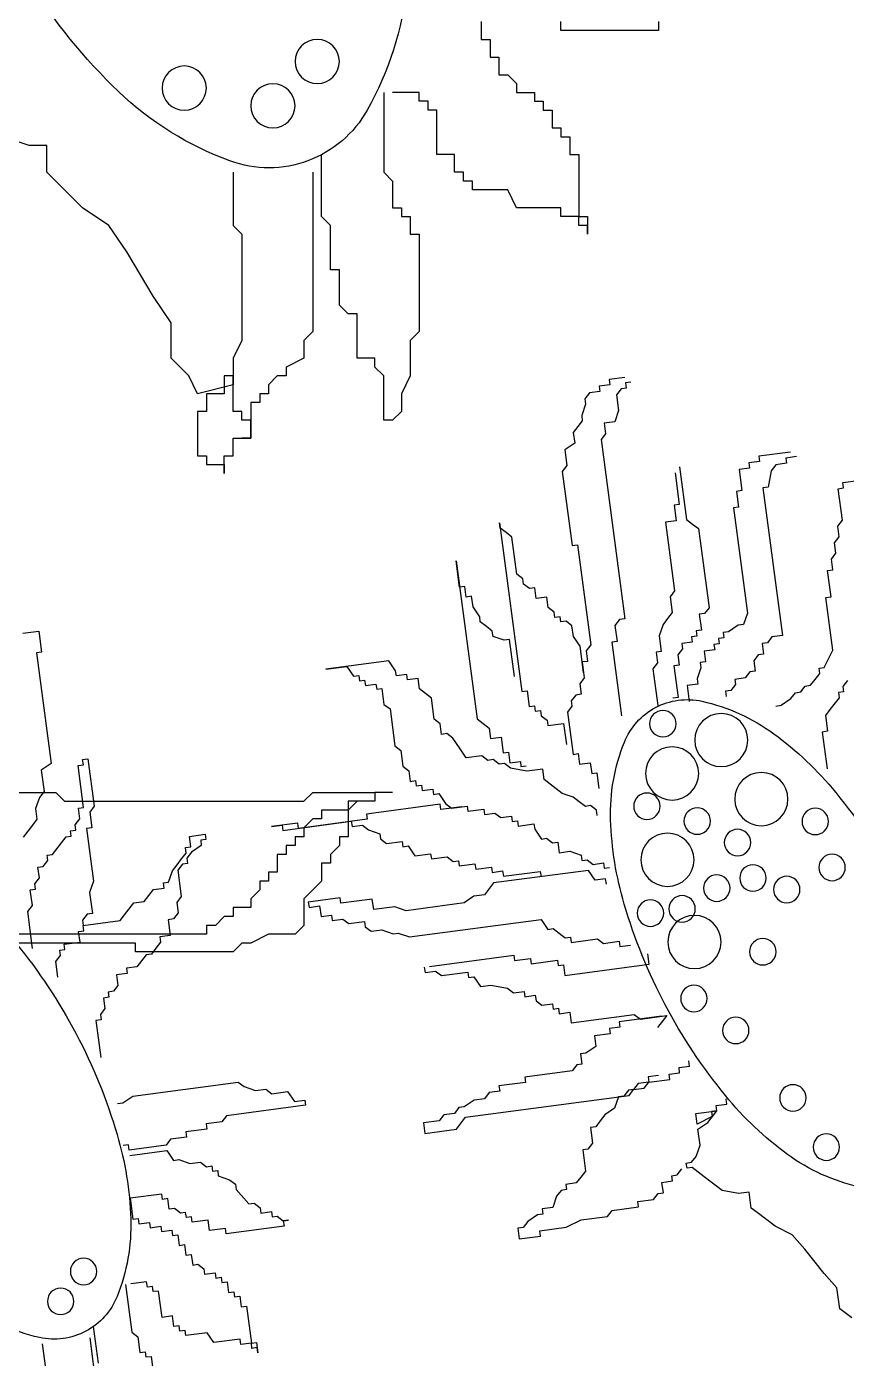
# Model space of a CAD drawing. Extents: x 839 to 4061, y 5103 to 8831.
# Drawn here: x 2737.7 to 2805.2, y 7693.8 to 7803.5 of the extents above; entities that cross this region are included whole.
import ezdxf

# ---------------------------------------------------------------- set-up
doc = ezdxf.new("R2010")
doc.units = 0
doc.header["$LTSCALE"] = 10
doc.header["$MEASUREMENT"] = 0
doc.layers.add('3', color=3, linetype='CONTINUOUS')

# ---------------------------------------------------------------- blocks, each defined once
blk = doc.blocks.new('A$C139035DF')
at = {"layer": '3', "color": 3}
for p, q in [((66.08, 289.64), (66.08, 288.18)), ((65.36, 288.18), (65.36, 286.72)), ((66.08, 288.18), (65.36, 288.18)), ((64.63, 286.72), (64.63, 285.27)), ((65.36, 286.72), (64.63, 286.72)), ((63.9, 285.27), (63.17, 284.54)), ((64.63, 285.27), (63.9, 285.27)), ((63.17, 284.54), (63.17, 283.81)), ((60.98, 283.08), (60.98, 282.35)), ((61.71, 283.08), (60.98, 283.08)), ((61.71, 283.81), (61.71, 283.08)), ((63.17, 283.81), (61.71, 283.81)), ((70.46, 283.08), (71.19, 283.08)), ((70.46, 282.35), (70.46, 283.08)), ((71.19, 283.81), (73.38, 283.81)), ((71.19, 283.08), (71.19, 283.81)), ((60.25, 282.35), (60.25, 280.89)), ((60.98, 282.35), (60.25, 282.35)), ((69.73, 282.35), (70.46, 282.35)), ((69.73, 278.7), (69.73, 282.35)), ((59.52, 280.89), (59.52, 280.16)), ((60.25, 280.89), (59.52, 280.89)), ((58.79, 280.16), (58.79, 278.7)), ((59.52, 280.16), (58.79, 280.16)), ((58.06, 278.7), (58.06, 273.59)), ((58.79, 278.7), (58.06, 278.7)), ((68.27, 278.7), (69.73, 278.7)), ((68.27, 277.24), (68.27, 278.7)), ((66.81, 276.51), (67.54, 276.51)), ((66.81, 275.78), (66.81, 276.51)), ((67.54, 277.24), (68.27, 277.24)), ((67.54, 276.51), (67.54, 277.24)), ((79.95, 277.24), (79.95, 264.11)), ((63.17, 274.32), (63.9, 275.78)), ((63.9, 275.78), (66.81, 275.78)), ((59.52, 274.32), (63.17, 274.32)), ((59.52, 273.59), (59.52, 274.32)), ((57.33, 273.59), (57.33, 272.13)), ((58.06, 273.59), (57.33, 273.59)), ((58.06, 273.59), (59.52, 273.59)), ((58.06, 272.86), (58.06, 273.59)), ((57.33, 272.86), (58.06, 272.86)), ((57.33, 272.13), (57.33, 272.86)), ((79.95, 264.11), (80.68, 263.38)), ((80.68, 263.38), (80.68, 261.92)), ((80.68, 261.92), (82.14, 261.19)), ((82.14, 261.19), (82.14, 260.46)), ((82.14, 260.46), (82.87, 260.46)), ((82.87, 260.46), (83.6, 259.73)), ((83.6, 259.73), (83.6, 259)), ((83.6, 259), (84.32, 259)), ((84.32, 259), (84.32, 258.27)), ((84.32, 258.27), (85.05, 258.27)), ((85.05, 258.27), (85.05, 255.35)), ((85.05, 255.35), (85.78, 255.35)), ((40.63, 254.2), (43.24, 253.85)), ((43.24, 253.85), (43.18, 253.42)), ((43.18, 253.42), (44.05, 253.3)), ((44.05, 253.3), (43.99, 252.87)), ((43.99, 252.87), (44.86, 252.75)), ((44.86, 252.75), (44.63, 251.02)), ((44.63, 251.02), (45.06, 250.96)), ((45.06, 250.96), (44.89, 249.66)), ((45.32, 249.6), (44.17, 240.92)), ((44.89, 249.66), (45.32, 249.6)), ((44.17, 240.92), (44.49, 239.99)), ((44.49, 239.99), (44.92, 239.94)), ((44.92, 239.94), (45.73, 239.39)), ((45.73, 239.39), (46.17, 239.33)), ((46.17, 239.33), (46.11, 238.9)), ((46.11, 238.9), (46.54, 238.84)), ((46.54, 238.84), (46.49, 238.4)), ((46.49, 238.4), (46.92, 238.35)), ((46.92, 238.35), (46.86, 237.91)), ((46.86, 237.91), (47.73, 237.8)), ((47.73, 237.8), (47.61, 236.93)), ((47.61, 236.93), (48.05, 236.87)), ((48.05, 236.87), (47.99, 236.44)), ((47.99, 236.44), (48.31, 235.51)), ((48.31, 235.51), (48.25, 235.08)), ((48.25, 235.08), (49.12, 234.96)), ((49.12, 234.96), (48.95, 233.66)), ((58.09, 229.36), (57.98, 228.49)), ((58.52, 229.3), (58.09, 229.36)), ((57.11, 228.6), (56.99, 227.74)), ((57.98, 228.49), (57.11, 228.6)), ((56.56, 227.79), (56.39, 226.49)), ((56.99, 227.74), (56.56, 227.79)), ((73.38, 226.17), (74.84, 226.17)), ((74.84, 226.17), (74.84, 225.44)), ((74.84, 226.17), (74.84, 225.44)), ((79.95, 226.17), (74.84, 226.17)), ((80.68, 225.44), (79.95, 226.17)), ((101.11, 226.17), (100.38, 225.44)), ((106.21, 226.17), (101.11, 226.17)), ((74.84, 225.44), (76.3, 225.44)), ((74.84, 225.44), (77.03, 225.44)), ((76.3, 225.44), (77.03, 224.71)), ((77.03, 225.44), (77.03, 224.71)), ((100.38, 225.44), (80.68, 225.44)), ((77.03, 224.71), (77.03, 222.52)), ((77.03, 224.71), (79.22, 224.71)), ((79.22, 224.71), (79.22, 223.98)), ((79.22, 223.98), (79.95, 223.98)), ((79.95, 223.98), (80.68, 223.25)), ((80.68, 223.25), (80.68, 222.52)), ((77.03, 222.52), (77.76, 222.52)), ((77.76, 222.52), (77.76, 221.79)), ((77.76, 221.79), (78.49, 221.06)), ((80.68, 222.52), (81.41, 222.52)), ((81.41, 222.52), (81.41, 221.79)), ((81.41, 221.79), (82.14, 221.79)), ((82.14, 221.79), (82.14, 221.06)), ((78.49, 221.06), (78.49, 220.33)), ((82.14, 221.06), (82.87, 221.06)), ((82.87, 221.06), (82.87, 219.6)), ((56.71, 218.94), (57.26, 219.75)), ((57.26, 219.75), (65.07, 218.72)), ((78.49, 220.33), (79.22, 220.33)), ((79.22, 220.33), (79.22, 218.87)), ((82.87, 219.6), (83.6, 219.6)), ((83.6, 219.6), (83.6, 218.87)), ((55.78, 218.62), (55.84, 219.06)), ((55.84, 219.06), (56.71, 218.94)), ((65.07, 218.72), (65.82, 217.73)), ((79.22, 218.87), (80.68, 217.41)), ((83.6, 218.87), (84.32, 218.87)), ((84.32, 218.87), (84.32, 218.14)), ((65.82, 217.73), (66.69, 217.62)), ((66.69, 217.62), (67.5, 217.07)), ((74.93, 216.52), (75.05, 217.39)), ((75.05, 217.39), (77.65, 217.05)), ((77.65, 217.05), (77.71, 217.48)), ((77.71, 217.48), (80.32, 217.13)), ((80.32, 217.13), (80.26, 216.7)), ((80.68, 217.41), (80.68, 215.22)), ((84.32, 218.14), (85.05, 217.41)), ((85.05, 217.41), (85.05, 216.68)), ((67.5, 217.07), (72.27, 216.43)), ((72.27, 216.43), (73.2, 216.75)), ((73.2, 216.75), (74.93, 216.52)), ((78.41, 216.06), (78.35, 215.63)), ((79.27, 215.95), (78.41, 216.06)), ((79.39, 216.82), (79.27, 215.95)), ((80.26, 216.7), (79.39, 216.82)), ((85.05, 216.68), (86.51, 216.68)), ((86.51, 216.68), (86.51, 215.95)), ((60.15, 214.95), (59.66, 214.58)), ((60.59, 214.89), (60.15, 214.95)), ((61.14, 215.7), (60.59, 214.89)), ((71.99, 214.27), (61.14, 215.7)), ((75.63, 215.11), (75.14, 214.73)), ((75.69, 215.54), (75.63, 215.11)), ((76.99, 215.37), (75.69, 215.54)), ((77.48, 215.74), (76.99, 215.37)), ((78.35, 215.63), (77.48, 215.74)), ((80.68, 215.22), (81.41, 214.49)), ((86.51, 215.95), (87.24, 215.95)), ((87.24, 215.95), (87.97, 215.22)), ((87.97, 215.22), (88.7, 215.22)), ((88.7, 215.22), (88.7, 214.49)), ((98.79, 214.77), (98.85, 215.2)), ((54.72, 213.91), (54.66, 213.47)), ((56.02, 213.73), (54.72, 213.91)), ((56.51, 214.11), (56.02, 213.73)), ((58.68, 213.82), (56.51, 214.11)), ((58.74, 214.26), (58.68, 213.82)), ((59.17, 214.2), (58.74, 214.26)), ((59.66, 214.58), (59.17, 214.2)), ((72.91, 214.58), (71.99, 214.27)), ((73.34, 214.53), (72.91, 214.58)), ((74.27, 214.84), (73.34, 214.53)), ((75.14, 214.73), (74.27, 214.84)), ((81.41, 214.49), (83.6, 214.49)), ((83.6, 214.49), (85.05, 213.76)), ((88.7, 214.49), (112.78, 214.49)), ((99.23, 214.71), (98.79, 214.77)), ((99.11, 213.84), (99.23, 214.71)), ((100.41, 213.67), (99.11, 213.84)), ((52.26, 212.03), (52.37, 212.89)), ((54.66, 213.47), (53.79, 213.59)), ((63.39, 212.76), (63.34, 212.32)), ((70.34, 211.83), (63.39, 212.76)), ((85.05, 213.76), (85.78, 213.76)), ((85.78, 213.76), (86.51, 213.03)), ((86.51, 213.03), (94.54, 213.03)), ((94.54, 213.76), (114.24, 213.76)), ((94.54, 213.03), (94.54, 213.76)), ((100.36, 213.24), (100.41, 213.67)), ((100.79, 213.18), (100.36, 213.24)), ((100.73, 212.74), (100.79, 213.18)), ((59.2, 211.1), (52.26, 212.03)), ((59.32, 211.97), (59.2, 211.1)), ((59.75, 211.91), (59.32, 211.97)), ((59.81, 212.35), (59.75, 211.91)), ((61.98, 212.06), (59.81, 212.35)), ((62.04, 212.49), (61.98, 212.06)), ((63.34, 212.32), (62.04, 212.49)), ((101.11, 212.25), (100.73, 212.74)), ((100.94, 210.95), (101.11, 212.25)), ((48.94, 203.63), (48.99, 204.07)), ((49.8, 203.52), (48.94, 203.63)), ((49.75, 203.09), (49.8, 203.52)), ((50.61, 202.97), (49.75, 203.09)), ((50.56, 202.54), (50.61, 202.97)), ((52.29, 202.31), (50.56, 202.54)), ((51.48, 202.85), (52.35, 202.74)), ((52.35, 202.74), (52.29, 202.31)), ((52.29, 202.31), (53.16, 202.19)), ((52.67, 201.81), (52.29, 202.31)), ((53.54, 201.7), (52.67, 201.81)), ((53.16, 202.19), (53.54, 201.7)), ((48.42, 199.73), (46.68, 199.96)), ((46.68, 199.96), (47.12, 199.9)), ((47.12, 199.9), (47.06, 199.47)), ((48.3, 198.86), (48.42, 199.73)), ((47.06, 199.47), (48.3, 198.86)), ((94.99, 192.75), (94.76, 191.02)), ((94.32, 191.07), (94.27, 190.64)), ((94.76, 191.02), (94.32, 191.07)), ((91.06, 189.74), (90.94, 188.87)), ((91.49, 189.68), (91.06, 189.74)), ((91.55, 190.12), (91.49, 189.68)), ((92.41, 190), (91.55, 190.12)), ((92.47, 190.44), (92.41, 190)), ((93.34, 190.32), (92.47, 190.44)), ((93.4, 190.75), (93.34, 190.32)), ((94.27, 190.64), (93.4, 190.75)), ((90.51, 188.93), (90.39, 188.06)), ((90.94, 188.87), (90.51, 188.93)), ((89.96, 188.12), (89.84, 187.25)), ((90.39, 188.06), (89.96, 188.12)), ((87.99, 186.61), (87.93, 186.18)), ((88.86, 186.5), (87.99, 186.61)), ((88.92, 186.93), (88.86, 186.5)), ((89.41, 187.31), (88.92, 186.93)), ((89.84, 187.25), (89.41, 187.31)), ((87.01, 185.86), (86.89, 184.99)), ((87.44, 185.8), (87.01, 185.86)), ((87.5, 186.24), (87.44, 185.8)), ((87.93, 186.18), (87.5, 186.24)), ((93.08, 185.06), (93.14, 185.49)), ((93.14, 185.49), (93.57, 185.43)), ((93.57, 185.43), (93.63, 185.87)), ((93.63, 185.87), (94.93, 185.69)), ((85.97, 184.68), (85.85, 183.81)), ((86.4, 184.62), (85.97, 184.68)), ((86.46, 185.05), (86.4, 184.62)), ((86.89, 184.99), (86.46, 185.05)), ((92.36, 182.94), (92.65, 185.11)), ((92.65, 185.11), (93.08, 185.06)), ((85.42, 183.86), (85.01, 180.83)), ((85.85, 183.81), (85.42, 183.86)), ((90.89, 181.81), (90.94, 182.25)), ((90.94, 182.25), (91.38, 182.19)), ((91.38, 182.19), (91.49, 183.06)), ((91.49, 183.06), (92.36, 182.94)), ((85.88, 180.71), (85.94, 181.15)), ((85.94, 181.15), (88.11, 180.86)), ((88.11, 180.86), (88.66, 181.67)), ((88.66, 181.67), (90.4, 181.44)), ((90.4, 181.44), (90.45, 181.87)), ((90.45, 181.87), (90.89, 181.81)), ((98.32, 181.27), (97.28, 173.46)), ((84.58, 180.88), (84.47, 180.02)), ((84.47, 180.02), (84.52, 180.45)), ((84.52, 180.45), (84.96, 180.39)), ((85.01, 180.83), (84.58, 180.88)), ((84.96, 180.39), (85.01, 180.83)), ((85.01, 180.83), (85.88, 180.71))]:
    blk.add_line(p, q, dxfattribs=at)
for points in [[(76.3, 318.83, 0.049822), (72.54, 304.37, 0.06364), (72.21, 292.65, 0.103576), (75.47, 282.35, 0.178002), (80.35, 278.18, 0.178002), (86.77, 278.17, 0.103576), (95.94, 283.88, 0.06364), (103.31, 292.99, 0.049822), (109.86, 306.42, 0.049822), (113.62, 320.88, 0.06364), (113.95, 332.6, 0.103576), (110.69, 342.9, 0.178002), (105.81, 347.07, 0.178002), (99.39, 347.08, 0.103576), (90.22, 341.37, 0.06364), (82.85, 332.26, 0.049822)], [(31.95, 218.7, 0.049822), (28.57, 210.39, 0.06364), (27.45, 203.45, 0.103576), (28.57, 197.06, 0.178002), (31.15, 194.2, 0.178002), (34.97, 193.69, 0.103576), (40.87, 196.36, 0.06364), (45.97, 201.2, 0.049822), (50.93, 208.67, 0.049822), (54.31, 216.97, 0.06364), (55.43, 223.91, 0.103576), (54.3, 230.3, 0.178002), (51.73, 233.16, 0.178002), (47.91, 233.68, 0.103576), (42, 231, 0.06364), (36.9, 226.17, 0.049822)], [(99.43, 206.29, 0.049822), (96.06, 197.99, 0.06364), (94.94, 191.05, 0.103576), (96.06, 184.66, 0.178002), (98.64, 181.8, 0.178002), (102.45, 181.28, 0.103576), (108.36, 183.96, 0.06364), (113.46, 188.79, 0.049822), (118.42, 196.27, 0.049822), (121.8, 204.57, 0.06364), (122.91, 211.51, 0.103576), (121.79, 217.9, 0.178002), (119.22, 220.76, 0.178002), (115.4, 221.27, 0.103576), (109.49, 218.6, 0.06364), (104.39, 213.76, 0.049822)]]:
    blk.add_lwpolyline(points, format="xyb", close=True, dxfattribs=at)
for points in [[(51.49, 289.64), (51.49, 288.91), (59.52, 288.91), (59.52, 289.64)], [(86.51, 277.24), (86.51, 272.86), (85.78, 272.13), (85.78, 263.38), (86.51, 261.92), (86.51, 260.46), (87.24, 260.46), (87.24, 259), (88.7, 259), (88.7, 257.54), (89.43, 257.54), (89.43, 253.89), (88.7, 253.89), (88.7, 253.16), (87.24, 253.16), (87.24, 252.43), (87.24, 253.89), (86.51, 253.89), (86.51, 255.35), (85.05, 255.35), (85.05, 256.81), (85.78, 256.81), (85.78, 257.54), (86.51, 257.54), (86.51, 260.46), (86.51, 259.73), (89.43, 259), (90.16, 260.46), (91.62, 261.92), (91.62, 264.84), (93.08, 267.03), (95.27, 270.67), (96.73, 272.86), (98.92, 274.32), (101.11, 276.51), (101.84, 277.24), (101.84, 279.43), (103.29, 279.43), (105.48, 280.16)], [(74.11, 283.81), (74.11, 277.24), (73.38, 276.51), (73.38, 274.32), (72.65, 274.32), (72.65, 273.59), (71.92, 273.59), (71.92, 272.13), (71.19, 272.13), (71.19, 264.11), (71.92, 263.38), (71.92, 260.46), (72.65, 259), (72.65, 257.54), (73.38, 256.81), (74.11, 256.81), (74.11, 260.46), (74.84, 261.19), (74.84, 261.92), (76.3, 261.92), (76.3, 265.57), (77.03, 265.57), (77.76, 266.3), (77.76, 269.21), (78.49, 269.21), (78.49, 272.86), (79.22, 273.59), (79.22, 278.7)], [(53.76, 259.96), (54.2, 259.9), (54.14, 259.47), (54.57, 259.41), (54.95, 258.92), (54.78, 257.62), (55.09, 256.69), (55.96, 256.58), (55.85, 255.71), (56.22, 255.22), (54.27, 240.46), (54.7, 240.41), (55.08, 239.91), (54.9, 238.61), (55.34, 238.55), (54.53, 232.48)], [(54.25, 260.34), (55.56, 260.16), (55.5, 259.73), (56.37, 259.61), (56.31, 259.18), (57.18, 259.07), (57.55, 258.57), (57.49, 258.14), (57.81, 257.21), (57.76, 256.78), (58.13, 256.29), (58.51, 255.8), (58.39, 254.93), (59.2, 254.38), (59.03, 253.08), (59.41, 252.59), (58.6, 246.51), (58.17, 246.57), (57.07, 238.32), (57.45, 237.83), (57.33, 236.96), (57.77, 236.91), (57.6, 235.61), (57.97, 235.11), (57.86, 234.25), (58.29, 234.19), (58.67, 233.7), (58.61, 233.26), (58.99, 232.77), (58.52, 229.3)], [(40.14, 253.82), (41.01, 253.7), (40.95, 253.27), (41.82, 253.15), (42.2, 252.66), (42.46, 251.3), (42.89, 251.25), (41.28, 239.1), (42.15, 238.98), (42.52, 238.49), (42.96, 238.43), (42.84, 237.56), (43.27, 237.51), (43.65, 237.01), (43.54, 236.15), (43.97, 236.09), (44.35, 235.6), (45.21, 235.48), (45.16, 235.05), (45.53, 234.56), (45.97, 234.5), (45.91, 234.06)], [(49.75, 252.99), (49.17, 248.65), (48.68, 248.27), (48.19, 247.89), (47.32, 241.38), (47.7, 240.89), (48.13, 240.84), (47.96, 239.53), (48.39, 239.48), (48.34, 239.04), (48.77, 238.98), (48.71, 238.55), (49.58, 238.44), (49.52, 238), (49.9, 237.51), (49.78, 236.64), (50.22, 236.58), (49.87, 233.98), (50.31, 233.92)], [(50.12, 252.49), (49.78, 249.89), (50.21, 249.83), (50.04, 248.53), (50.91, 248.42), (50.16, 242.77), (50.53, 242.28), (50.36, 240.98), (50.74, 240.49), (51.11, 240), (51.43, 239.07), (51.26, 237.77), (51.69, 237.71), (51.58, 236.85), (51.95, 236.35), (51.55, 233.32)], [(41.83, 233.28), (41.4, 233.34), (40.59, 233.89), (40.21, 234.38), (39.78, 234.44), (39.4, 234.93), (38.97, 234.99), (38.59, 235.48), (38.21, 235.97), (38.27, 236.4), (37.84, 236.46), (37.14, 237.88), (37.72, 242.22), (37.28, 242.28), (37.57, 244.45), (37.14, 244.5), (37.25, 245.37), (36.88, 245.86), (36.99, 246.73), (36.62, 247.22), (36.73, 248.09), (36.35, 248.58), (36.7, 251.18), (36.27, 251.24), (36.32, 251.68), (35.02, 251.85)], [(35.93, 235.39), (36.3, 234.9), (36.25, 234.46), (36.68, 234.41), (36.62, 233.97), (37.38, 232.99), (37.75, 232.5), (37.58, 231.2), (38.01, 231.14), (37.61, 228.1)], [(57.65, 236.04), (57.94, 238.21), (58.49, 239.02), (58.61, 239.89), (59.1, 240.26), (59.53, 240.21), (59.59, 240.64), (60.02, 240.58), (60.08, 241.02), (60.57, 241.39), (60.69, 242.26), (61.55, 242.15), (61.67, 243.01), (62.1, 242.96), (62.6, 243.33), (62.65, 243.77), (63.14, 244.14), (63.55, 247.18), (64.04, 247.56), (64.53, 247.93), (64.59, 248.37), (62.75, 234.48), (62.31, 234.54), (62.14, 233.24), (61.7, 233.29), (61.65, 232.86), (61.21, 232.92), (61.16, 232.48), (60.66, 232.11), (60.61, 231.67), (59.3, 231.85), (59.07, 230.11)], [(63.35, 235.72), (63.76, 238.76), (64.19, 238.7), (65.11, 239.02), (65.17, 239.46), (65.66, 239.83), (66.16, 240.21), (66.21, 240.64), (66.76, 241.45), (66.88, 242.32), (67.31, 242.26), (67.43, 243.13), (67.86, 243.07), (68.15, 245.24), (66.42, 232.23), (65.93, 231.85), (65.44, 231.47), (65.32, 230.61), (64.45, 230.72), (64.28, 229.42), (63.85, 229.48), (63.73, 228.61), (62.86, 228.72), (62.81, 228.29), (62.37, 228.35)], [(103.81, 239.27), (102.51, 239.45), (102.28, 237.71), (102.71, 237.65), (101.5, 228.54), (102.31, 227.99), (102.08, 226.25), (102.46, 225.76), (102.78, 224.84), (102.66, 223.97), (103.04, 223.48), (103.42, 222.99), (103.79, 222.49)], [(56.53, 224.26), (56.59, 224.7), (57.08, 225.08), (57.51, 225.02), (58.01, 225.39), (58.5, 225.77), (59.42, 226.09), (59.92, 226.47), (60.9, 227.22), (61.01, 228.09), (62.32, 227.91), (63.67, 228.17), (64.17, 228.55), (64.6, 228.49), (65.09, 228.87), (65.53, 228.81), (66.02, 229.19), (67.32, 229.02), (67.87, 229.83), (68.42, 230.64), (68.91, 231.01), (69.34, 230.95), (69.46, 231.82), (69.95, 232.2), (70.18, 233.93), (70.67, 234.31), (71.16, 234.69), (71.28, 235.56), (72.15, 235.44), (72.2, 235.87), (73.07, 235.76), (73.13, 236.19), (73.68, 237), (78.89, 236.31), (77.15, 236.54), (76.6, 235.73), (76.17, 235.79), (76.11, 235.36), (75.68, 235.41), (75.62, 234.98), (74.75, 235.09), (74.69, 234.66), (74.26, 234.72), (74.09, 233.42), (73.59, 233.04), (73.19, 230), (72.7, 229.63), (72.53, 228.32), (72.04, 227.95), (71.92, 227.08), (71.49, 227.14), (71.43, 226.7), (70.99, 226.76), (70.94, 226.33), (70.07, 226.44), (70.01, 226.01), (69.58, 226.07), (69.03, 225.26), (68.54, 224.88), (67.23, 225.05), (67.18, 224.62), (65.88, 224.79), (65.82, 224.36), (64.95, 224.47), (64.46, 224.1), (63.59, 224.21), (63.53, 223.78), (63.1, 223.83), (63.04, 223.4), (61.74, 223.57), (61.68, 223.14), (61.13, 222.33), (60.7, 222.39), (60.21, 222.01), (59.77, 222.07), (59.66, 221.2), (58.79, 221.32), (57.86, 221), (57.81, 220.56), (57.37, 220.62), (56.88, 220.24), (56.01, 220.36), (55.96, 219.93), (55.52, 219.98)], [(103.02, 213.32), (103.42, 216.36), (103.04, 216.85), (103.22, 218.16), (102.78, 218.21), (102.84, 218.65), (102.46, 219.14), (102.58, 220.01), (102.15, 220.06), (101.77, 220.56), (101.83, 220.99), (101.39, 221.05), (100.64, 222.03), (100.26, 222.52), (99.83, 222.58), (99.89, 223.01), (99.45, 223.07), (99.51, 223.5), (99.13, 224), (99.25, 224.86), (98.82, 224.92), (99.28, 228.39), (98.84, 228.45), (98.9, 228.88), (98.47, 228.94), (97.95, 225.04), (98.32, 224.55), (98.15, 223.24), (98.59, 223.19), (98.01, 218.85), (98.33, 217.92), (98.1, 216.19), (98.53, 216.13), (98.91, 215.64), (98.85, 215.2), (95.81, 215.61), (95.44, 216.1), (95.06, 216.59), (94.68, 217.08), (93.82, 217.19), (93.44, 217.69), (93.06, 218.18), (92.2, 218.29), (92.25, 218.73), (91.82, 218.78), (91.5, 219.71), (91.12, 220.2), (90.75, 220.69), (90.37, 221.18), (90.43, 221.62), (89.99, 221.68), (90.11, 222.54), (88.81, 222.72), (88.75, 222.28), (89.18, 222.23), (89.13, 221.79), (89.94, 221.24), (90.31, 220.75), (90.26, 220.32), (90.69, 220.26), (91.07, 219.77), (90.78, 217.6), (91.15, 217.11), (91.04, 216.24), (91.42, 215.75), (91.85, 215.69), (91.68, 214.39), (92.54, 214.27), (92.49, 213.84), (92.86, 213.35), (93.24, 212.86), (93.67, 212.8), (94.43, 211.81), (95.29, 211.7), (95.24, 211.27), (96.1, 211.15), (95.99, 210.28), (96.37, 209.79), (96.8, 209.73), (96.74, 209.3), (97.18, 209.24), (97.06, 208.37), (97.44, 207.88), (97.38, 207.45), (97.81, 207.39), (97.41, 204.35)], [(67.67, 224.99), (69.4, 224.76), (69.46, 225.2), (75.54, 224.39), (75.48, 223.96), (81.12, 223.21), (81.18, 223.64), (83.35, 223.36), (82.48, 223.47), (82.42, 223.04), (76.78, 223.79), (76.72, 223.35), (75.86, 223.47), (75.36, 223.09), (74.44, 222.77), (74.38, 222.34), (73.89, 221.96), (72.59, 222.13), (72.53, 221.7), (72.1, 221.76), (71.55, 220.95), (70.25, 221.12), (70.19, 220.69), (68.89, 220.86), (68.39, 220.48), (67.96, 220.54), (67.9, 220.11), (66.6, 220.28), (66.54, 219.84), (65.24, 220.02), (65.18, 219.58), (64.32, 219.7), (64.26, 219.26), (61.22, 219.67), (61.16, 219.23)], [(70.77, 211.78), (70.71, 211.34), (69.85, 211.46), (69.35, 211.08), (67.19, 211.37), (67.13, 210.94), (66.69, 210.99), (66.14, 210.18), (65.28, 210.3), (63.92, 210.04), (63.43, 209.66), (62.56, 209.78), (62.5, 209.34), (61.63, 209.46), (61.57, 209.02), (61.08, 208.65), (60.22, 208.76), (60.16, 208.33), (59.72, 208.39), (59.67, 207.95), (58.8, 208.07), (58.68, 207.2), (53.48, 207.89), (52.98, 207.51), (50.81, 207.8), (51.57, 206.82)], [(51.25, 207.74), (54.72, 207.28), (54.66, 206.85), (55.53, 206.73), (55.47, 206.3), (56.77, 206.13), (56.66, 205.26), (57.47, 204.71), (57.9, 204.65), (57.79, 203.78), (58.22, 203.73), (58.6, 203.24), (62.5, 202.72), (62.45, 202.28), (64.62, 202), (64.56, 201.56), (65.43, 201.45), (65.8, 200.95), (66.67, 200.84), (67.48, 200.29), (67.92, 200.23), (68.29, 199.74), (69.16, 199.63), (69.54, 199.13), (70.84, 198.96), (70.72, 198.09), (68.12, 198.44), (67.37, 199.42), (53.91, 201.21), (53.54, 201.7), (53.97, 201.64), (54.35, 201.15), (54.78, 201.09), (55.1, 200.17), (55.91, 199.62), (56.29, 199.13), (56.66, 198.63), (57.1, 198.58), (56.92, 197.28), (57.3, 196.78), (57.73, 196.73), (57.5, 194.99), (57.88, 194.5), (58.26, 194.01), (59.12, 193.89), (59.07, 193.46), (59.5, 193.4), (59.88, 192.91), (60.2, 191.98), (61.06, 191.87), (61.01, 191.43), (61.44, 191.38), (62.25, 190.83), (62.63, 190.34), (63.06, 190.28), (62.95, 189.41), (61.21, 189.64), (61.27, 190.07), (59.1, 190.36), (57.85, 190.97), (55.68, 191.26), (55.31, 191.75), (53.14, 192.04), (53.2, 192.47), (51.89, 192.64), (51.52, 193.14), (51.08, 193.19), (51.2, 194.06), (50.33, 194.18), (50.39, 194.61), (49.95, 194.67), (49.58, 195.16)], [(96.02, 200.56), (95.59, 200.62), (94.78, 201.17), (86.1, 202.32), (85.61, 201.94), (84.68, 201.63), (83.82, 201.74), (83.32, 201.36), (82.02, 201.54), (81.47, 200.73), (80.61, 200.84), (80.55, 200.41), (87.06, 199.54), (87.43, 199.05), (88.74, 198.88), (88.68, 198.45), (90.41, 198.22), (90.36, 197.78), (91.66, 197.61), (92.03, 197.12), (95.07, 196.71), (95.13, 197.15), (95.56, 197.09)], [(35.58, 182.89), (36.57, 183.64), (36.8, 185.37), (37.84, 186.56), (39.43, 188.56), (40.47, 189.74), (41.89, 190.44), (43.36, 191.57), (43.85, 191.94), (44.02, 193.25), (44.89, 193.13), (46.25, 193.39), (47.73, 194.52), (48.71, 195.27), (49.14, 195.22), (49.2, 195.65), (48.77, 195.71), (48.39, 196.2), (48.07, 197.13), (48.25, 198.43), (47.43, 198.98), (46.68, 199.96), (46.74, 200.39), (45.87, 200.51), (45.93, 200.94)], [(95.01, 196.28), (91.98, 196.68), (91.43, 195.87), (90.99, 195.93), (90.07, 195.61), (89.2, 195.73), (88.71, 195.35), (88.27, 195.41), (88.22, 194.97), (87.78, 195.03), (87.73, 194.6), (86.8, 194.28), (86.31, 193.9), (86.25, 193.47), (85.21, 192.28), (84.78, 192.34), (84.28, 191.96), (84.23, 191.53), (83.36, 191.65), (83.3, 191.21), (82.87, 191.27), (82.38, 190.89), (81.94, 190.95), (82.38, 190.89), (82.32, 190.46), (87.09, 189.82), (87.15, 190.26), (88.45, 190.09), (88.57, 190.95), (89.87, 190.78), (89.93, 191.22), (90.36, 191.16), (90.42, 191.59), (90.85, 191.53), (91.34, 191.91), (91.78, 191.85), (91.89, 192.72), (92.33, 192.66), (92.38, 193.1), (94.99, 192.75)], [(102.23, 180.75), (101.88, 178.15)], [(95.37, 185.64), (94.85, 181.73), (94.36, 181.35), (94.19, 180.05), (93.75, 180.11), (93.69, 179.68), (93.26, 179.73), (93.14, 178.86)], [(97.6, 179.16), (98, 182.19)]]:
    blk.add_lwpolyline(points, dxfattribs=at)
for centre, radius in [((79.58, 286.36), 1.82), ((90.53, 284.17), 1.82), ((83.23, 282.71), 1.82), ((46.32, 230.48), 2.19), ((51.13, 231.83), 1.09), ((50.37, 227.73), 2.19), ((43.02, 225.62), 2.19), ((52.44, 225.03), 1.09), ((38.58, 223.78), 1.09), ((48.3, 223.81), 1.09), ((44.98, 222.04), 1.09), ((50.75, 220.62), 2.19), ((37.2, 219.99), 1.09), ((43.71, 219.12), 1.09), ((46.69, 218.29), 1.09), ((40.93, 218.17), 1.09), ((49.55, 216.58), 1.09), ((52.15, 216.23), 1.09), ((48.53, 213.85), 2.19), ((42.9, 213.05), 1.09), ((48.57, 209.2), 1.09), ((45.13, 206.57), 1.09), ((40.42, 201.01), 1.09), ((37.67, 196.96), 1.09), ((98.82, 186.72), 1.09), ((100.71, 184.26), 1.09)]:
    blk.add_circle(centre, radius, dxfattribs=at)
blk = doc.blocks.new('A$C3C5F467C')
at = {"layer": '3', "color": 3, "xscale": -1}
blk.add_blockref('A$C139035DF', (370.26, 53.37), dxfattribs=at)

msp = doc.modelspace()

# ---------------------------------------------------------------- block references
at = {"layer": '3', "color": 3}
msp.add_blockref('A$C3C5F467C', (2470.96, 7460.89), dxfattribs=at)

doc.saveas('drawing.dxf')
